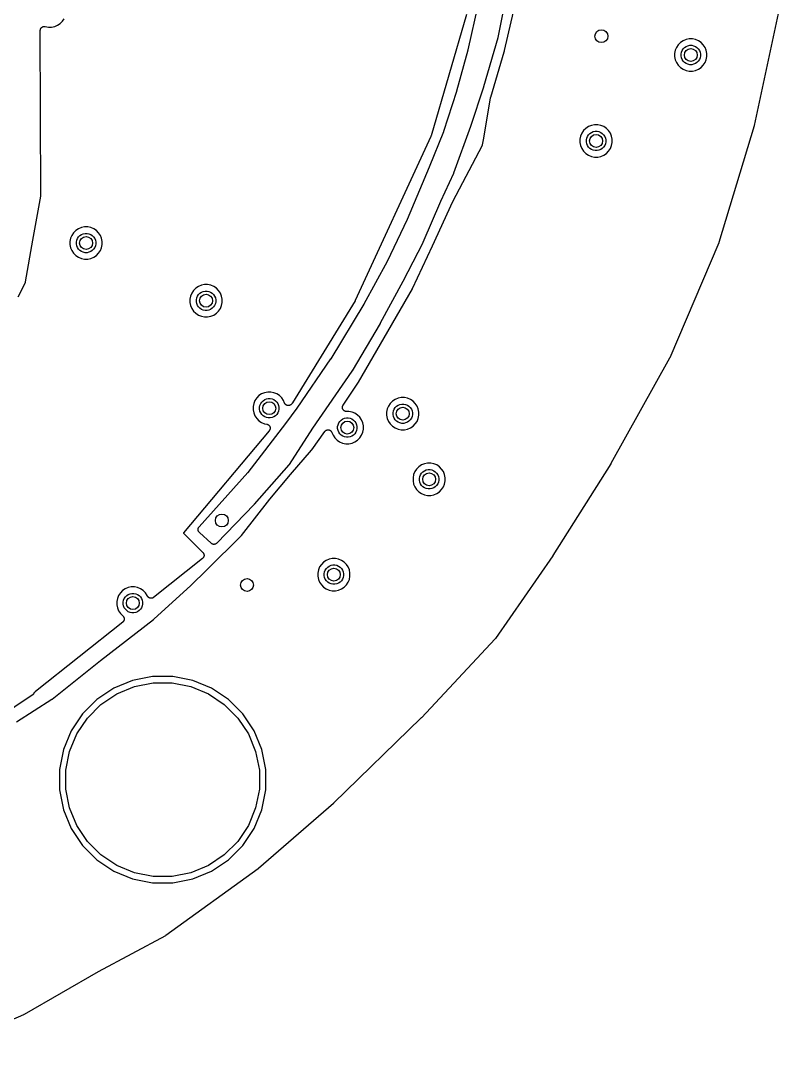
# Model space of a CAD drawing. Extents: x 76.5 to 170.9, y -170.6 to -83.1.
# Drawn here: x 146.48 to 170.02, y -167.78 to -135.24 of the extents above; entities that cross this region are included whole.
import ezdxf

# ---------------------------------------------------------------- set-up
doc = ezdxf.new("R2010")
doc.units = 0
doc.header["$MEASUREMENT"] = 0
doc.layers.add('BLACK', color=7, linetype='CONTINUOUS')

msp = doc.modelspace()

# ---------------------------------------------------------------- linework, layer by layer
at = {"layer": 'BLACK', "linetype": 'CONTINUOUS'}
for p, q in [((161.623, -134.008), (161.274, -135.75)), ((160.348, -136.129), (160.673, -134.706)), ((161.473, -136.154), (161.879, -134.42)), ((170.022, -134.709), (169.224, -138.475)), ((160.296, -135.036), (159.201, -138.797)), ((147.529, -135.406), (147.62, -135.369)), ((147.62, -135.369), (147.702, -135.314)), ((147.702, -135.314), (147.771, -135.244)), ((147.771, -135.244), (147.826, -135.163)), ((147.081, -135.529), (147.083, -135.517)), ((147.081, -135.531), (147.081, -135.529)), ((147.081, -135.529), (147.081, -135.529)), ((147.081, -135.529), (147.081, -135.529)), ((147.081, -135.529), (147.081, -135.529)), ((147.098, -140.65), (147.081, -135.531)), ((147.083, -135.517), (147.084, -135.505)), ((147.084, -135.504), (147.087, -135.493)), ((147.084, -135.505), (147.084, -135.504)), ((147.084, -135.504), (147.084, -135.504)), ((147.087, -135.493), (147.091, -135.481)), ((147.091, -135.481), (147.097, -135.47)), ((147.091, -135.481), (147.091, -135.481)), ((147.091, -135.481), (147.091, -135.481)), ((147.097, -135.47), (147.103, -135.459)), ((147.103, -135.459), (147.111, -135.449)), ((147.103, -135.459), (147.103, -135.459)), ((147.103, -135.459), (147.103, -135.459)), ((147.111, -135.449), (147.119, -135.44)), ((147.119, -135.44), (147.128, -135.432)), ((147.119, -135.44), (147.119, -135.44)), ((147.119, -135.44), (147.119, -135.44)), ((147.128, -135.432), (147.138, -135.424)), ((147.138, -135.424), (147.149, -135.419)), ((147.138, -135.424), (147.138, -135.424)), ((147.138, -135.424), (147.138, -135.424)), ((147.149, -135.419), (147.16, -135.413)), ((147.16, -135.413), (147.172, -135.409)), ((147.16, -135.413), (147.16, -135.413)), ((147.16, -135.413), (147.16, -135.413)), ((147.172, -135.409), (147.184, -135.406)), ((147.184, -135.406), (147.196, -135.404)), ((147.184, -135.406), (147.184, -135.406)), ((147.184, -135.406), (147.184, -135.406)), ((147.196, -135.404), (147.208, -135.403)), ((147.208, -135.403), (147.208, -135.403)), ((147.208, -135.403), (147.209, -135.403)), ((147.209, -135.403), (147.221, -135.404)), ((147.221, -135.404), (147.233, -135.406)), ((147.233, -135.406), (147.334, -135.426)), ((147.334, -135.426), (147.432, -135.426)), ((147.432, -135.426), (147.529, -135.406)), ((161.271, -135.761), (160.824, -137.279)), ((161.272, -135.756), (161.271, -135.761)), ((161.274, -135.752), (161.272, -135.756)), ((161.274, -135.75), (161.274, -135.752)), ((166.867, -135.97), (166.812, -136.052)), ((166.936, -135.9), (166.867, -135.97)), ((167.018, -135.846), (166.936, -135.9)), ((167.109, -135.808), (167.018, -135.846)), ((167.064, -136.056), (167.113, -136.023)), ((167.206, -135.789), (167.109, -135.808)), ((167.113, -136.023), (167.168, -136)), ((167.168, -136), (167.226, -135.989)), ((167.304, -135.789), (167.206, -135.789)), ((167.226, -135.989), (167.285, -135.989)), ((167.285, -135.989), (167.343, -136)), ((167.401, -135.808), (167.304, -135.789)), ((167.343, -136), (167.397, -136.023)), ((167.397, -136.023), (167.446, -136.056)), ((167.492, -135.846), (167.401, -135.808)), ((167.574, -135.9), (167.492, -135.846)), ((167.643, -135.97), (167.574, -135.9)), ((167.698, -136.052), (167.643, -135.97)), ((159.998, -137.404), (160.348, -136.132)), ((160.348, -136.132), (160.348, -136.129)), ((161.05, -137.599), (161.463, -136.191)), ((161.463, -136.191), (161.473, -136.157)), ((161.463, -136.191), (161.463, -136.191)), ((161.473, -136.157), (161.473, -136.154)), ((166.774, -136.143), (166.755, -136.239)), ((166.755, -136.239), (166.755, -136.338)), ((166.755, -136.338), (166.774, -136.435)), ((166.812, -136.052), (166.774, -136.143)), ((166.955, -136.259), (166.967, -136.201)), ((166.955, -136.318), (166.955, -136.259)), ((166.967, -136.376), (166.955, -136.318)), ((166.967, -136.201), (166.989, -136.147)), ((166.989, -136.147), (167.022, -136.097)), ((167.022, -136.097), (167.064, -136.056)), ((167.446, -136.056), (167.488, -136.097)), ((167.488, -136.097), (167.521, -136.147)), ((167.521, -136.147), (167.544, -136.201)), ((167.544, -136.201), (167.555, -136.259)), ((167.555, -136.318), (167.544, -136.376)), ((167.555, -136.259), (167.555, -136.318)), ((167.736, -136.143), (167.698, -136.052)), ((167.755, -136.239), (167.736, -136.143)), ((167.736, -136.435), (167.755, -136.338)), ((167.755, -136.338), (167.755, -136.239)), ((166.774, -136.435), (166.812, -136.526)), ((166.812, -136.526), (166.867, -136.607)), ((166.867, -136.607), (166.936, -136.677)), ((166.936, -136.677), (167.018, -136.732)), ((166.989, -136.431), (166.967, -136.376)), ((167.022, -136.48), (166.989, -136.431)), ((167.064, -136.522), (167.022, -136.48)), ((167.113, -136.555), (167.064, -136.522)), ((167.168, -136.577), (167.113, -136.555)), ((167.226, -136.589), (167.168, -136.577)), ((167.285, -136.589), (167.226, -136.589)), ((167.343, -136.577), (167.285, -136.589)), ((167.397, -136.555), (167.343, -136.577)), ((167.446, -136.522), (167.397, -136.555)), ((167.488, -136.48), (167.446, -136.522)), ((167.521, -136.431), (167.488, -136.48)), ((167.492, -136.732), (167.574, -136.677)), ((167.544, -136.376), (167.521, -136.431)), ((167.574, -136.677), (167.643, -136.607)), ((167.643, -136.607), (167.698, -136.526)), ((167.698, -136.526), (167.736, -136.435)), ((167.018, -136.732), (167.109, -136.769)), ((167.109, -136.769), (167.206, -136.789)), ((167.206, -136.789), (167.304, -136.789)), ((167.304, -136.789), (167.401, -136.769)), ((167.401, -136.769), (167.492, -136.732)), ((160.823, -137.282), (160.424, -138.504)), ((160.824, -137.279), (160.823, -137.281)), ((160.823, -137.281), (160.823, -137.282)), ((160.823, -137.282), (160.823, -137.282)), ((159.599, -138.653), (159.998, -137.407)), ((159.998, -137.407), (159.998, -137.404)), ((160.834, -138.869), (161.047, -137.613)), ((161.047, -137.611), (161.049, -137.605)), ((161.047, -137.613), (161.047, -137.611)), ((161.049, -137.605), (161.05, -137.599)), ((160.422, -138.508), (159.9, -139.951)), ((160.423, -138.506), (160.422, -138.508)), ((160.424, -138.504), (160.423, -138.505)), ((160.423, -138.505), (160.423, -138.506)), ((163.931, -138.633), (163.876, -138.715)), ((164, -138.563), (163.931, -138.633)), ((164.082, -138.509), (164, -138.563)), ((164.173, -138.471), (164.082, -138.509)), ((164.27, -138.452), (164.173, -138.471)), ((164.368, -138.452), (164.27, -138.452)), ((164.465, -138.471), (164.368, -138.452)), ((164.556, -138.509), (164.465, -138.471)), ((164.638, -138.563), (164.556, -138.509)), ((164.707, -138.633), (164.638, -138.563)), ((164.762, -138.715), (164.707, -138.633)), ((169.222, -138.486), (168.125, -142.099)), ((169.224, -138.477), (169.222, -138.481)), ((169.222, -138.481), (169.222, -138.486)), ((169.224, -138.475), (169.224, -138.477)), ((159.194, -138.814), (156.851, -143.899)), ((159.148, -139.755), (159.597, -138.658)), ((159.197, -138.806), (159.194, -138.814)), ((159.2, -138.798), (159.197, -138.806)), ((159.201, -138.797), (159.2, -138.798)), ((159.597, -138.658), (159.599, -138.653)), ((160.799, -139.077), (160.834, -138.869)), ((160.834, -138.869), (160.834, -138.869)), ((163.838, -138.806), (163.819, -138.902)), ((163.819, -138.902), (163.819, -139.001)), ((163.876, -138.715), (163.838, -138.806)), ((164.019, -138.922), (164.031, -138.864)), ((164.019, -138.981), (164.019, -138.922)), ((164.031, -138.864), (164.053, -138.81)), ((164.053, -138.81), (164.086, -138.76)), ((164.086, -138.76), (164.128, -138.719)), ((164.128, -138.719), (164.177, -138.686)), ((164.177, -138.686), (164.232, -138.663)), ((164.232, -138.663), (164.29, -138.652)), ((164.29, -138.652), (164.349, -138.652)), ((164.349, -138.652), (164.407, -138.663)), ((164.407, -138.663), (164.461, -138.686)), ((164.461, -138.686), (164.51, -138.719)), ((164.51, -138.719), (164.552, -138.76)), ((164.552, -138.76), (164.585, -138.81)), ((164.585, -138.81), (164.608, -138.864)), ((164.608, -138.864), (164.619, -138.922)), ((164.619, -138.922), (164.619, -138.981)), ((164.8, -138.806), (164.762, -138.715)), ((164.819, -138.902), (164.8, -138.806)), ((164.819, -139.001), (164.819, -138.902)), ((159.875, -140.827), (160.795, -139.086)), ((160.795, -139.086), (160.798, -139.078)), ((160.798, -139.078), (160.799, -139.077)), ((163.819, -139.001), (163.838, -139.098)), ((163.838, -139.098), (163.876, -139.189)), ((163.876, -139.189), (163.931, -139.27)), ((163.931, -139.27), (164, -139.34)), ((164.031, -139.039), (164.019, -138.981)), ((164.053, -139.094), (164.031, -139.039)), ((164.086, -139.143), (164.053, -139.094)), ((164.128, -139.185), (164.086, -139.143)), ((164.177, -139.218), (164.128, -139.185)), ((164.232, -139.24), (164.177, -139.218)), ((164.29, -139.252), (164.232, -139.24)), ((164.349, -139.252), (164.29, -139.252)), ((164.407, -139.24), (164.349, -139.252)), ((164.461, -139.218), (164.407, -139.24)), ((164.51, -139.185), (164.461, -139.218)), ((164.552, -139.143), (164.51, -139.185)), ((164.585, -139.094), (164.552, -139.143)), ((164.608, -139.039), (164.585, -139.094)), ((164.619, -138.981), (164.608, -139.039)), ((164.638, -139.34), (164.707, -139.27)), ((164.707, -139.27), (164.762, -139.189)), ((164.762, -139.189), (164.8, -139.098)), ((164.8, -139.098), (164.819, -139.001)), ((164, -139.34), (164.082, -139.395)), ((164.082, -139.395), (164.173, -139.432)), ((164.173, -139.432), (164.27, -139.452)), ((164.27, -139.452), (164.368, -139.452)), ((164.368, -139.452), (164.465, -139.432)), ((164.465, -139.432), (164.556, -139.395)), ((164.556, -139.395), (164.638, -139.34)), ((158.474, -141.379), (159.148, -139.756)), ((159.148, -139.756), (159.148, -139.755)), ((159.148, -139.755), (159.148, -139.755)), ((159.896, -139.96), (159.498, -140.83)), ((159.897, -139.956), (159.896, -139.96)), ((159.899, -139.952), (159.897, -139.956)), ((159.9, -139.951), (159.899, -139.952)), ((146.854, -142.032), (147.097, -140.661)), ((147.097, -140.661), (147.098, -140.65)), ((159.498, -140.831), (158.95, -142.101)), ((159.248, -142.205), (159.872, -140.834)), ((159.498, -140.83), (159.498, -140.831)), ((159.872, -140.833), (159.874, -140.83)), ((159.872, -140.834), (159.872, -140.833)), ((159.874, -140.83), (159.875, -140.827)), ((157.849, -142.679), (158.472, -141.382)), ((158.472, -141.382), (158.474, -141.379)), ((148.06, -141.879), (148.022, -141.97)), ((148.115, -141.797), (148.06, -141.879)), ((148.184, -141.727), (148.115, -141.797)), ((148.266, -141.673), (148.184, -141.727)), ((148.357, -141.635), (148.266, -141.673)), ((148.27, -141.924), (148.312, -141.883)), ((148.312, -141.883), (148.361, -141.85)), ((148.454, -141.616), (148.357, -141.635)), ((148.361, -141.85), (148.416, -141.827)), ((148.416, -141.827), (148.474, -141.816)), ((148.552, -141.616), (148.454, -141.616)), ((148.474, -141.816), (148.533, -141.816)), ((148.533, -141.816), (148.591, -141.827)), ((148.649, -141.635), (148.552, -141.616)), ((148.591, -141.827), (148.645, -141.85)), ((148.645, -141.85), (148.694, -141.883)), ((148.74, -141.673), (148.649, -141.635)), ((148.694, -141.883), (148.736, -141.924)), ((148.822, -141.727), (148.74, -141.673)), ((148.891, -141.797), (148.822, -141.727)), ((148.946, -141.879), (148.891, -141.797)), ((148.984, -141.97), (148.946, -141.879)), ((146.625, -143.322), (146.854, -142.032)), ((148.022, -141.97), (148.003, -142.066)), ((148.003, -142.066), (148.003, -142.165)), ((148.003, -142.165), (148.022, -142.262)), ((148.203, -142.086), (148.215, -142.028)), ((148.203, -142.145), (148.203, -142.086)), ((148.215, -142.203), (148.203, -142.145)), ((148.215, -142.028), (148.237, -141.974)), ((148.237, -142.258), (148.215, -142.203)), ((148.237, -141.974), (148.27, -141.924)), ((148.736, -141.924), (148.769, -141.974)), ((148.769, -141.974), (148.792, -142.028)), ((148.792, -142.203), (148.769, -142.258)), ((148.792, -142.028), (148.803, -142.086)), ((148.803, -142.145), (148.792, -142.203)), ((148.803, -142.086), (148.803, -142.145)), ((149.003, -142.066), (148.984, -141.97)), ((148.984, -142.262), (149.003, -142.165)), ((149.003, -142.165), (149.003, -142.066)), ((158.946, -142.11), (158.323, -143.305)), ((158.624, -143.528), (159.248, -142.206)), ((158.947, -142.106), (158.946, -142.11)), ((158.949, -142.103), (158.947, -142.106)), ((158.95, -142.101), (158.949, -142.103)), ((159.248, -142.206), (159.248, -142.205)), ((168.12, -142.112), (166.601, -145.675)), ((168.122, -142.106), (168.12, -142.112)), ((168.125, -142.101), (168.122, -142.106)), ((168.125, -142.099), (168.125, -142.101)), ((148.022, -142.262), (148.06, -142.353)), ((148.06, -142.353), (148.115, -142.434)), ((148.115, -142.434), (148.184, -142.504)), ((148.184, -142.504), (148.266, -142.559)), ((148.27, -142.307), (148.237, -142.258)), ((148.312, -142.349), (148.27, -142.307)), ((148.361, -142.382), (148.312, -142.349)), ((148.416, -142.404), (148.361, -142.382)), ((148.474, -142.416), (148.416, -142.404)), ((148.533, -142.416), (148.474, -142.416)), ((148.591, -142.404), (148.533, -142.416)), ((148.645, -142.382), (148.591, -142.404)), ((148.694, -142.349), (148.645, -142.382)), ((148.736, -142.307), (148.694, -142.349)), ((148.769, -142.258), (148.736, -142.307)), ((148.74, -142.559), (148.822, -142.504)), ((148.822, -142.504), (148.891, -142.434)), ((148.891, -142.434), (148.946, -142.353)), ((148.946, -142.353), (148.984, -142.262)), ((148.266, -142.559), (148.357, -142.596)), ((148.357, -142.596), (148.454, -142.616)), ((148.454, -142.616), (148.552, -142.616)), ((148.552, -142.616), (148.649, -142.596)), ((148.649, -142.596), (148.74, -142.559)), ((157.124, -144.004), (157.847, -142.682)), ((157.847, -142.682), (157.849, -142.679)), ((146.401, -143.788), (146.619, -143.339)), ((146.619, -143.339), (146.625, -143.322)), ((151.986, -143.463), (151.904, -143.517)), ((152.077, -143.425), (151.986, -143.463)), ((152.174, -143.406), (152.077, -143.425)), ((152.272, -143.406), (152.174, -143.406)), ((152.369, -143.425), (152.272, -143.406)), ((152.46, -143.463), (152.369, -143.425)), ((152.542, -143.517), (152.46, -143.463)), ((158.323, -143.306), (157.624, -144.603)), ((158.323, -143.305), (158.323, -143.306)), ((158.323, -143.306), (158.323, -143.306)), ((151.742, -143.76), (151.723, -143.856)), ((151.78, -143.669), (151.742, -143.76)), ((151.835, -143.587), (151.78, -143.669)), ((151.904, -143.517), (151.835, -143.587)), ((151.923, -143.876), (151.935, -143.818)), ((151.935, -143.818), (151.957, -143.764)), ((151.957, -143.764), (151.99, -143.714)), ((151.99, -143.714), (152.032, -143.673)), ((152.032, -143.673), (152.081, -143.64)), ((152.081, -143.64), (152.136, -143.617)), ((152.136, -143.617), (152.194, -143.606)), ((152.194, -143.606), (152.253, -143.606)), ((152.253, -143.606), (152.311, -143.617)), ((152.311, -143.617), (152.365, -143.64)), ((152.365, -143.64), (152.414, -143.673)), ((152.414, -143.673), (152.456, -143.714)), ((152.456, -143.714), (152.489, -143.764)), ((152.489, -143.764), (152.512, -143.818)), ((152.512, -143.818), (152.523, -143.876)), ((152.611, -143.587), (152.542, -143.517)), ((152.666, -143.669), (152.611, -143.587)), ((152.704, -143.76), (152.666, -143.669)), ((152.723, -143.856), (152.704, -143.76)), ((157.748, -145.056), (158.622, -143.533)), ((158.622, -143.533), (158.624, -143.528)), ((151.723, -143.856), (151.723, -143.955)), ((151.723, -143.955), (151.742, -144.052)), ((151.742, -144.052), (151.78, -144.143)), ((151.78, -144.143), (151.835, -144.224)), ((151.923, -143.935), (151.923, -143.876)), ((151.935, -143.993), (151.923, -143.935)), ((151.957, -144.048), (151.935, -143.993)), ((151.99, -144.097), (151.957, -144.048)), ((152.032, -144.139), (151.99, -144.097)), ((152.081, -144.172), (152.032, -144.139)), ((152.414, -144.139), (152.365, -144.172)), ((152.456, -144.097), (152.414, -144.139)), ((152.489, -144.048), (152.456, -144.097)), ((152.512, -143.993), (152.489, -144.048)), ((152.523, -143.935), (152.512, -143.993)), ((152.523, -143.876), (152.523, -143.935)), ((152.611, -144.224), (152.666, -144.143)), ((152.666, -144.143), (152.704, -144.052)), ((152.704, -144.052), (152.723, -143.955)), ((152.723, -143.955), (152.723, -143.856)), ((156.844, -143.912), (154.903, -147.073)), ((156.099, -145.704), (157.122, -144.007)), ((156.847, -143.906), (156.844, -143.912)), ((156.85, -143.9), (156.847, -143.906)), ((156.851, -143.899), (156.85, -143.9)), ((157.122, -144.007), (157.124, -144.004)), ((151.835, -144.224), (151.904, -144.294)), ((151.904, -144.294), (151.986, -144.349)), ((151.986, -144.349), (152.077, -144.386)), ((152.077, -144.386), (152.174, -144.406)), ((152.136, -144.194), (152.081, -144.172)), ((152.194, -144.206), (152.136, -144.194)), ((152.174, -144.406), (152.272, -144.406)), ((152.253, -144.206), (152.194, -144.206)), ((152.311, -144.194), (152.253, -144.206)), ((152.272, -144.406), (152.369, -144.386)), ((152.365, -144.172), (152.311, -144.194)), ((152.369, -144.386), (152.46, -144.349)), ((152.46, -144.349), (152.542, -144.294)), ((152.542, -144.294), (152.611, -144.224)), ((157.622, -144.608), (156.75, -146.077)), ((157.623, -144.605), (157.622, -144.606)), ((157.622, -144.606), (157.622, -144.608)), ((157.624, -144.603), (157.623, -144.605)), ((156.949, -146.429), (157.748, -145.056)), ((157.748, -145.056), (157.748, -145.056)), ((155.049, -147.23), (156.097, -145.707)), ((156.097, -145.707), (156.099, -145.704)), ((166.595, -145.687), (164.775, -148.953)), ((166.597, -145.681), (166.595, -145.687)), ((166.6, -145.676), (166.597, -145.681)), ((166.601, -145.675), (166.6, -145.676)), ((156.746, -146.084), (155.524, -147.855)), ((156.747, -146.081), (156.746, -146.084)), ((156.749, -146.078), (156.747, -146.081)), ((156.75, -146.077), (156.749, -146.078)), ((156.472, -147.138), (156.947, -146.432)), ((156.947, -146.432), (156.949, -146.429)), ((154.037, -146.755), (153.946, -146.793)), ((154.134, -146.736), (154.037, -146.755)), ((154.232, -146.736), (154.134, -146.736)), ((154.329, -146.755), (154.232, -146.736)), ((154.42, -146.793), (154.329, -146.755)), ((153.702, -147.09), (153.683, -147.186)), ((153.74, -146.999), (153.702, -147.09)), ((153.795, -146.917), (153.74, -146.999)), ((153.864, -146.847), (153.795, -146.917)), ((153.946, -146.793), (153.864, -146.847)), ((153.895, -147.148), (153.917, -147.094)), ((153.917, -147.094), (153.95, -147.044)), ((153.95, -147.044), (153.992, -147.003)), ((153.992, -147.003), (154.041, -146.97)), ((154.041, -146.97), (154.096, -146.947)), ((154.096, -146.947), (154.154, -146.936)), ((154.154, -146.936), (154.213, -146.936)), ((154.213, -146.936), (154.271, -146.947)), ((154.271, -146.947), (154.325, -146.97)), ((154.325, -146.97), (154.374, -147.003)), ((154.374, -147.003), (154.416, -147.044)), ((154.416, -147.044), (154.449, -147.094)), ((154.502, -146.847), (154.42, -146.793)), ((154.449, -147.094), (154.472, -147.148)), ((154.571, -146.917), (154.502, -146.847)), ((154.626, -146.999), (154.571, -146.917)), ((154.659, -147.077), (154.626, -146.999)), ((154.661, -147.082), (154.659, -147.077)), ((154.663, -147.087), (154.661, -147.082)), ((154.667, -147.093), (154.663, -147.087)), ((154.67, -147.099), (154.667, -147.093)), ((154.892, -147.088), (154.873, -147.11)), ((154.897, -147.081), (154.892, -147.088)), ((154.902, -147.074), (154.897, -147.081)), ((154.903, -147.073), (154.902, -147.074)), ((157.935, -147.087), (157.88, -147.169)), ((158.004, -147.017), (157.935, -147.087)), ((158.086, -146.963), (158.004, -147.017)), ((158.177, -146.925), (158.086, -146.963)), ((158.274, -146.906), (158.177, -146.925)), ((158.372, -146.906), (158.274, -146.906)), ((158.469, -146.925), (158.372, -146.906)), ((158.56, -146.963), (158.469, -146.925)), ((158.642, -147.017), (158.56, -146.963)), ((158.711, -147.087), (158.642, -147.017)), ((158.766, -147.169), (158.711, -147.087)), ((153.683, -147.186), (153.683, -147.285)), ((153.683, -147.285), (153.702, -147.382)), ((153.702, -147.382), (153.74, -147.473)), ((153.883, -147.206), (153.895, -147.148)), ((153.883, -147.265), (153.883, -147.206)), ((153.895, -147.323), (153.883, -147.265)), ((153.917, -147.378), (153.895, -147.323)), ((153.95, -147.427), (153.917, -147.378)), ((154.449, -147.378), (154.416, -147.427)), ((154.472, -147.323), (154.449, -147.378)), ((154.472, -147.148), (154.483, -147.206)), ((154.483, -147.265), (154.472, -147.323)), ((154.483, -147.206), (154.483, -147.265)), ((154.674, -147.103), (154.67, -147.099)), ((154.676, -147.108), (154.674, -147.103)), ((154.681, -147.113), (154.676, -147.108)), ((154.686, -147.118), (154.681, -147.113)), ((154.69, -147.122), (154.686, -147.118)), ((154.694, -147.125), (154.69, -147.122)), ((154.7, -147.129), (154.694, -147.125)), ((154.698, -147.705), (155.047, -147.232)), ((154.705, -147.134), (154.7, -147.129)), ((154.71, -147.137), (154.705, -147.134)), ((154.714, -147.14), (154.71, -147.137)), ((154.721, -147.142), (154.714, -147.14)), ((154.727, -147.146), (154.721, -147.142)), ((154.732, -147.147), (154.727, -147.146)), ((154.737, -147.149), (154.732, -147.147)), ((154.744, -147.151), (154.737, -147.149)), ((154.751, -147.153), (154.744, -147.151)), ((154.756, -147.154), (154.751, -147.153)), ((154.761, -147.155), (154.756, -147.154)), ((154.768, -147.155), (154.761, -147.155)), ((154.775, -147.156), (154.768, -147.155)), ((154.781, -147.155), (154.775, -147.156)), ((154.786, -147.155), (154.781, -147.155)), ((154.793, -147.154), (154.786, -147.155)), ((154.8, -147.153), (154.793, -147.154)), ((154.805, -147.152), (154.8, -147.153)), ((154.81, -147.151), (154.805, -147.152)), ((154.817, -147.148), (154.81, -147.151)), ((154.824, -147.146), (154.817, -147.148)), ((154.828, -147.144), (154.824, -147.146)), ((154.833, -147.142), (154.828, -147.144)), ((154.839, -147.138), (154.833, -147.142)), ((154.846, -147.135), (154.839, -147.138)), ((154.85, -147.132), (154.846, -147.135)), ((154.854, -147.129), (154.85, -147.132)), ((154.859, -147.124), (154.854, -147.129)), ((154.865, -147.119), (154.859, -147.124)), ((154.868, -147.115), (154.865, -147.119)), ((154.872, -147.112), (154.868, -147.115)), ((154.873, -147.11), (154.872, -147.112)), ((155.047, -147.232), (155.049, -147.23)), ((156.45, -147.208), (156.451, -147.194)), ((156.451, -147.221), (156.45, -147.208)), ((156.45, -147.208), (156.45, -147.208)), ((156.45, -147.208), (156.45, -147.208)), ((156.451, -147.194), (156.453, -147.183)), ((156.452, -147.232), (156.451, -147.221)), ((156.452, -147.233), (156.452, -147.232)), ((156.456, -147.246), (156.452, -147.233)), ((156.452, -147.233), (156.452, -147.233)), ((156.453, -147.183), (156.457, -147.17)), ((156.453, -147.183), (156.453, -147.183)), ((156.453, -147.183), (156.453, -147.183)), ((156.459, -147.256), (156.456, -147.246)), ((156.457, -147.17), (156.46, -147.16)), ((156.465, -147.267), (156.459, -147.256)), ((156.459, -147.256), (156.459, -147.256)), ((156.459, -147.256), (156.459, -147.256)), ((156.46, -147.159), (156.466, -147.148)), ((156.46, -147.16), (156.46, -147.159)), ((156.46, -147.159), (156.46, -147.159)), ((156.471, -147.278), (156.465, -147.267)), ((156.466, -147.148), (156.472, -147.138)), ((156.478, -147.288), (156.471, -147.278)), ((156.471, -147.278), (156.471, -147.278)), ((156.471, -147.278), (156.471, -147.278)), ((156.486, -147.298), (156.478, -147.288)), ((156.496, -147.306), (156.486, -147.298)), ((156.486, -147.298), (156.486, -147.298)), ((156.486, -147.298), (156.486, -147.298)), ((156.505, -147.313), (156.496, -147.306)), ((156.505, -147.314), (156.505, -147.313)), ((156.505, -147.313), (156.505, -147.313)), ((156.516, -147.319), (156.505, -147.314)), ((156.527, -147.325), (156.516, -147.319)), ((156.537, -147.329), (156.527, -147.325)), ((156.527, -147.325), (156.527, -147.325)), ((156.527, -147.325), (156.527, -147.325)), ((156.551, -147.333), (156.537, -147.329)), ((156.562, -147.334), (156.551, -147.333)), ((156.551, -147.333), (156.551, -147.333)), ((156.551, -147.333), (156.551, -147.333)), ((156.575, -147.336), (156.562, -147.334)), ((156.577, -147.336), (156.575, -147.336)), ((156.575, -147.336), (156.575, -147.336)), ((156.575, -147.336), (156.575, -147.336)), ((156.575, -147.336), (156.575, -147.336)), ((156.652, -147.336), (156.577, -147.336)), ((156.749, -147.355), (156.652, -147.336)), ((156.84, -147.393), (156.749, -147.355)), ((156.922, -147.447), (156.84, -147.393)), ((157.842, -147.26), (157.823, -147.356)), ((157.823, -147.356), (157.823, -147.455)), ((157.88, -147.169), (157.842, -147.26)), ((158.023, -147.376), (158.035, -147.318)), ((158.023, -147.435), (158.023, -147.376)), ((158.035, -147.318), (158.057, -147.264)), ((158.057, -147.264), (158.09, -147.214)), ((158.09, -147.214), (158.132, -147.173)), ((158.132, -147.173), (158.181, -147.14)), ((158.181, -147.14), (158.236, -147.117)), ((158.236, -147.117), (158.294, -147.106)), ((158.294, -147.106), (158.353, -147.106)), ((158.353, -147.106), (158.411, -147.117)), ((158.411, -147.117), (158.465, -147.14)), ((158.465, -147.14), (158.514, -147.173)), ((158.514, -147.173), (158.556, -147.214)), ((158.556, -147.214), (158.589, -147.264)), ((158.589, -147.264), (158.612, -147.318)), ((158.612, -147.318), (158.623, -147.376)), ((158.623, -147.376), (158.623, -147.435)), ((158.804, -147.26), (158.766, -147.169)), ((158.823, -147.356), (158.804, -147.26)), ((158.823, -147.455), (158.823, -147.356)), ((153.525, -149.229), (154.698, -147.706)), ((153.74, -147.473), (153.795, -147.554)), ((153.795, -147.554), (153.864, -147.624)), ((153.864, -147.624), (153.946, -147.679)), ((153.946, -147.679), (154.037, -147.716)), ((153.992, -147.469), (153.95, -147.427)), ((154.041, -147.502), (153.992, -147.469)), ((154.037, -147.716), (154.108, -147.731)), ((154.096, -147.524), (154.041, -147.502)), ((154.154, -147.536), (154.096, -147.524)), ((154.108, -147.731), (154.11, -147.731)), ((154.11, -147.731), (154.116, -147.733)), ((154.116, -147.733), (154.122, -147.734)), ((154.122, -147.734), (154.128, -147.737)), ((154.128, -147.737), (154.133, -147.738)), ((154.133, -147.738), (154.139, -147.742)), ((154.139, -147.742), (154.145, -147.744)), ((154.145, -147.744), (154.15, -147.748)), ((154.213, -147.536), (154.154, -147.536)), ((154.271, -147.524), (154.213, -147.536)), ((154.325, -147.502), (154.271, -147.524)), ((154.374, -147.469), (154.325, -147.502)), ((154.416, -147.427), (154.374, -147.469)), ((154.698, -147.706), (154.698, -147.705)), ((156.315, -147.748), (156.337, -147.694)), ((156.337, -147.694), (156.37, -147.644)), ((156.37, -147.644), (156.412, -147.603)), ((156.412, -147.603), (156.461, -147.57)), ((156.461, -147.57), (156.516, -147.547)), ((156.516, -147.547), (156.574, -147.536)), ((156.574, -147.536), (156.633, -147.536)), ((156.633, -147.536), (156.691, -147.547)), ((156.691, -147.547), (156.745, -147.57)), ((156.745, -147.57), (156.794, -147.603)), ((156.794, -147.603), (156.836, -147.644)), ((156.836, -147.644), (156.869, -147.694)), ((156.869, -147.694), (156.892, -147.748)), ((156.991, -147.517), (156.922, -147.447)), ((157.046, -147.599), (156.991, -147.517)), ((157.084, -147.69), (157.046, -147.599)), ((157.103, -147.786), (157.084, -147.69)), ((157.823, -147.455), (157.842, -147.552)), ((157.842, -147.552), (157.88, -147.643)), ((157.88, -147.643), (157.935, -147.724)), ((157.935, -147.724), (158.004, -147.794)), ((158.035, -147.493), (158.023, -147.435)), ((158.057, -147.548), (158.035, -147.493)), ((158.09, -147.597), (158.057, -147.548)), ((158.132, -147.639), (158.09, -147.597)), ((158.181, -147.672), (158.132, -147.639)), ((158.236, -147.694), (158.181, -147.672)), ((158.294, -147.706), (158.236, -147.694)), ((158.353, -147.706), (158.294, -147.706)), ((158.411, -147.694), (158.353, -147.706)), ((158.465, -147.672), (158.411, -147.694)), ((158.514, -147.639), (158.465, -147.672)), ((158.556, -147.597), (158.514, -147.639)), ((158.589, -147.548), (158.556, -147.597)), ((158.612, -147.493), (158.589, -147.548)), ((158.623, -147.435), (158.612, -147.493)), ((158.642, -147.794), (158.711, -147.724)), ((158.711, -147.724), (158.766, -147.643)), ((158.766, -147.643), (158.804, -147.552)), ((158.804, -147.552), (158.823, -147.455)), ((154.18, -147.937), (151.527, -151.101)), ((154.15, -147.748), (154.155, -147.75)), ((154.155, -147.75), (154.16, -147.755)), ((154.16, -147.755), (154.165, -147.758)), ((154.165, -147.758), (154.169, -147.763)), ((154.169, -147.763), (154.174, -147.766)), ((154.174, -147.766), (154.178, -147.771)), ((154.178, -147.771), (154.183, -147.776)), ((154.184, -147.931), (154.18, -147.937)), ((154.183, -147.776), (154.186, -147.781)), ((154.188, -147.926), (154.184, -147.931)), ((154.186, -147.781), (154.189, -147.786)), ((154.191, -147.921), (154.188, -147.926)), ((154.189, -147.786), (154.192, -147.791)), ((154.194, -147.916), (154.191, -147.921)), ((154.192, -147.791), (154.196, -147.797)), ((154.197, -147.91), (154.194, -147.916)), ((154.196, -147.797), (154.198, -147.802)), ((154.2, -147.904), (154.197, -147.91)), ((154.198, -147.802), (154.201, -147.808)), ((154.202, -147.899), (154.2, -147.904)), ((154.201, -147.808), (154.203, -147.814)), ((154.204, -147.893), (154.202, -147.899)), ((154.203, -147.814), (154.205, -147.82)), ((154.205, -147.887), (154.204, -147.893)), ((154.205, -147.82), (154.206, -147.826)), ((154.207, -147.881), (154.205, -147.887)), ((154.206, -147.826), (154.208, -147.831)), ((154.208, -147.875), (154.207, -147.881)), ((154.208, -147.831), (154.208, -147.838)), ((154.208, -147.838), (154.21, -147.844)), ((154.209, -147.869), (154.208, -147.875)), ((154.21, -147.844), (154.209, -147.85)), ((154.209, -147.85), (154.21, -147.856)), ((154.21, -147.856), (154.209, -147.863)), ((154.209, -147.863), (154.209, -147.869)), ((155.523, -147.857), (154.798, -148.978)), ((155.5, -148.528), (155.903, -147.961)), ((155.524, -147.855), (155.523, -147.857)), ((155.903, -147.961), (155.904, -147.959)), ((155.904, -147.959), (155.911, -147.951)), ((155.911, -147.951), (155.918, -147.944)), ((155.918, -147.944), (155.919, -147.942)), ((155.919, -147.942), (155.921, -147.941)), ((155.921, -147.941), (155.929, -147.935)), ((155.929, -147.935), (155.937, -147.928)), ((155.937, -147.928), (155.939, -147.927)), ((155.939, -147.927), (155.94, -147.926)), ((155.94, -147.926), (155.95, -147.921)), ((155.95, -147.921), (155.959, -147.917)), ((155.959, -147.917), (155.961, -147.916)), ((155.961, -147.916), (155.963, -147.915)), ((155.963, -147.915), (155.973, -147.912)), ((155.973, -147.912), (155.983, -147.909)), ((155.983, -147.909), (155.985, -147.909)), ((155.985, -147.909), (155.987, -147.909)), ((155.987, -147.909), (155.997, -147.908)), ((155.997, -147.908), (156.007, -147.907)), ((156.007, -147.907), (156.009, -147.907)), ((156.009, -147.907), (156.012, -147.907)), ((156.012, -147.907), (156.022, -147.909)), ((156.022, -147.909), (156.032, -147.91)), ((156.032, -147.91), (156.034, -147.91)), ((156.034, -147.91), (156.036, -147.911)), ((156.036, -147.911), (156.046, -147.914)), ((156.046, -147.914), (156.056, -147.917)), ((156.056, -147.917), (156.058, -147.918)), ((156.058, -147.918), (156.06, -147.919)), ((156.06, -147.919), (156.068, -147.924)), ((156.068, -147.924), (156.077, -147.929)), ((156.077, -147.929), (156.079, -147.93)), ((156.079, -147.93), (156.081, -147.931)), ((156.081, -147.931), (156.089, -147.938)), ((156.089, -147.938), (156.097, -147.945)), ((156.097, -147.945), (156.098, -147.946)), ((156.098, -147.946), (156.1, -147.948)), ((156.1, -147.948), (156.106, -147.956)), ((156.106, -147.956), (156.112, -147.964)), ((156.112, -147.964), (156.113, -147.966)), ((156.113, -147.966), (156.115, -147.967)), ((156.115, -147.967), (156.119, -147.977)), ((156.119, -147.977), (156.124, -147.986)), ((156.124, -147.986), (156.16, -148.073)), ((156.303, -147.806), (156.315, -147.748)), ((156.303, -147.865), (156.303, -147.806)), ((156.315, -147.923), (156.303, -147.865)), ((156.337, -147.978), (156.315, -147.923)), ((156.37, -148.027), (156.337, -147.978)), ((156.412, -148.069), (156.37, -148.027)), ((156.461, -148.102), (156.412, -148.069)), ((156.794, -148.069), (156.745, -148.102)), ((156.836, -148.027), (156.794, -148.069)), ((156.869, -147.978), (156.836, -148.027)), ((156.892, -147.923), (156.869, -147.978)), ((156.892, -147.748), (156.903, -147.806)), ((156.903, -147.865), (156.892, -147.923)), ((156.903, -147.806), (156.903, -147.865)), ((157.046, -148.073), (157.084, -147.982)), ((157.084, -147.982), (157.103, -147.885)), ((157.103, -147.885), (157.103, -147.786)), ((158.004, -147.794), (158.086, -147.849)), ((158.086, -147.849), (158.177, -147.886)), ((158.177, -147.886), (158.274, -147.906)), ((158.274, -147.906), (158.372, -147.906)), ((158.372, -147.906), (158.469, -147.886)), ((158.469, -147.886), (158.56, -147.849)), ((158.56, -147.849), (158.642, -147.794)), ((156.16, -148.073), (156.215, -148.154)), ((156.215, -148.154), (156.284, -148.224)), ((156.284, -148.224), (156.366, -148.279)), ((156.366, -148.279), (156.457, -148.316)), ((156.457, -148.316), (156.554, -148.336)), ((156.516, -148.124), (156.461, -148.102)), ((156.574, -148.136), (156.516, -148.124)), ((156.554, -148.336), (156.652, -148.336)), ((156.633, -148.136), (156.574, -148.136)), ((156.691, -148.124), (156.633, -148.136)), ((156.652, -148.336), (156.749, -148.316)), ((156.745, -148.102), (156.691, -148.124)), ((156.749, -148.316), (156.84, -148.279)), ((156.84, -148.279), (156.922, -148.224)), ((156.922, -148.224), (156.991, -148.154)), ((156.991, -148.154), (157.046, -148.073)), ((154.846, -149.295), (155.496, -148.533)), ((155.496, -148.533), (155.5, -148.528)), ((154.787, -148.993), (153.715, -150.214)), ((154.792, -148.986), (154.787, -148.993)), ((154.797, -148.979), (154.792, -148.986)), ((154.798, -148.978), (154.797, -148.979)), ((158.904, -148.996), (158.822, -149.051)), ((158.995, -148.958), (158.904, -148.996)), ((159.091, -148.939), (158.995, -148.958)), ((159.19, -148.939), (159.091, -148.939)), ((159.286, -148.958), (159.19, -148.939)), ((159.377, -148.996), (159.286, -148.958)), ((159.459, -149.051), (159.377, -148.996)), ((164.771, -148.959), (162.974, -151.804)), ((164.772, -148.956), (164.771, -148.959)), ((164.774, -148.954), (164.772, -148.956)), ((164.775, -148.953), (164.774, -148.954)), ((152.008, -150.912), (153.521, -149.233)), ((153.521, -149.233), (153.525, -149.229)), ((154.2, -150.054), (154.846, -149.295)), ((158.66, -149.293), (158.641, -149.39)), ((158.698, -149.202), (158.66, -149.293)), ((158.752, -149.121), (158.698, -149.202)), ((158.822, -149.051), (158.752, -149.121)), ((158.841, -149.41), (158.852, -149.352)), ((158.852, -149.352), (158.875, -149.297)), ((158.875, -149.297), (158.908, -149.248)), ((158.908, -149.248), (158.949, -149.206)), ((158.949, -149.206), (158.999, -149.173)), ((158.999, -149.173), (159.053, -149.151)), ((159.053, -149.151), (159.111, -149.139)), ((159.111, -149.139), (159.17, -149.139)), ((159.17, -149.139), (159.228, -149.151)), ((159.228, -149.151), (159.283, -149.173)), ((159.283, -149.173), (159.332, -149.206)), ((159.332, -149.206), (159.374, -149.248)), ((159.374, -149.248), (159.406, -149.297)), ((159.406, -149.297), (159.429, -149.352)), ((159.429, -149.352), (159.441, -149.41)), ((159.529, -149.121), (159.459, -149.051)), ((159.584, -149.202), (159.529, -149.121)), ((159.621, -149.293), (159.584, -149.202)), ((159.641, -149.39), (159.621, -149.293)), ((158.641, -149.39), (158.641, -149.488)), ((158.641, -149.488), (158.66, -149.585)), ((158.66, -149.585), (158.698, -149.676)), ((158.698, -149.676), (158.752, -149.758)), ((158.841, -149.469), (158.841, -149.41)), ((158.852, -149.527), (158.841, -149.469)), ((158.875, -149.581), (158.852, -149.527)), ((158.908, -149.63), (158.875, -149.581)), ((158.949, -149.672), (158.908, -149.63)), ((158.999, -149.705), (158.949, -149.672)), ((159.332, -149.672), (159.283, -149.705)), ((159.374, -149.63), (159.332, -149.672)), ((159.406, -149.581), (159.374, -149.63)), ((159.429, -149.527), (159.406, -149.581)), ((159.441, -149.469), (159.429, -149.527)), ((159.441, -149.41), (159.441, -149.469)), ((159.529, -149.758), (159.584, -149.676)), ((159.584, -149.676), (159.621, -149.585)), ((159.621, -149.585), (159.641, -149.488)), ((159.641, -149.488), (159.641, -149.39)), ((158.752, -149.758), (158.822, -149.828)), ((158.822, -149.828), (158.904, -149.882)), ((158.904, -149.882), (158.995, -149.92)), ((158.995, -149.92), (159.091, -149.939)), ((159.053, -149.728), (158.999, -149.705)), ((159.111, -149.739), (159.053, -149.728)), ((159.091, -149.939), (159.19, -149.939)), ((159.17, -149.739), (159.111, -149.739)), ((159.228, -149.728), (159.17, -149.739)), ((159.19, -149.939), (159.286, -149.92)), ((159.283, -149.705), (159.228, -149.728)), ((159.286, -149.92), (159.377, -149.882)), ((159.377, -149.882), (159.459, -149.828)), ((159.459, -149.828), (159.529, -149.758)), ((153.711, -150.218), (152.559, -151.417)), ((153.326, -151.177), (154.196, -150.058)), ((153.712, -150.216), (153.711, -150.218)), ((153.714, -150.215), (153.712, -150.216)), ((153.715, -150.214), (153.714, -150.215)), ((154.196, -150.058), (154.197, -150.057)), ((154.197, -150.057), (154.199, -150.055)), ((154.199, -150.055), (154.2, -150.054)), ((151.975, -151.001), (151.976, -150.99)), ((151.976, -150.978), (151.977, -150.977)), ((151.976, -150.99), (151.976, -150.978)), ((151.977, -150.977), (151.98, -150.965)), ((151.977, -150.977), (151.977, -150.977)), ((151.98, -150.965), (151.982, -150.954)), ((151.982, -150.954), (151.983, -150.953)), ((151.983, -150.953), (151.988, -150.942)), ((151.983, -150.953), (151.983, -150.953)), ((151.988, -150.942), (151.993, -150.932)), ((151.993, -150.931), (151.994, -150.93)), ((151.993, -150.932), (151.993, -150.931)), ((151.994, -150.93), (152.001, -150.921)), ((152.001, -150.921), (152.008, -150.912)), ((151.527, -151.101), (151.524, -151.106)), ((151.524, -151.106), (151.525, -151.108)), ((151.525, -151.108), (151.526, -151.108)), ((151.526, -151.108), (152.123, -151.705)), ((151.975, -151.002), (151.975, -151.001)), ((151.975, -151.003), (151.975, -151.002)), ((151.977, -151.015), (151.975, -151.003)), ((151.979, -151.026), (151.977, -151.015)), ((151.979, -151.027), (151.979, -151.026)), ((151.983, -151.038), (151.979, -151.027)), ((151.979, -151.027), (151.979, -151.027)), ((151.987, -151.049), (151.983, -151.038)), ((151.987, -151.05), (151.987, -151.049)), ((151.987, -151.051), (151.987, -151.05)), ((151.993, -151.061), (151.987, -151.051)), ((151.999, -151.071), (151.993, -151.061)), ((152, -151.072), (151.999, -151.071)), ((151.999, -151.071), (151.999, -151.071)), ((152.008, -151.081), (152, -151.072)), ((152.015, -151.09), (152.008, -151.081)), ((152.016, -151.09), (152.015, -151.09)), ((152.016, -151.091), (152.016, -151.09)), ((152.017, -151.091), (152.016, -151.091)), ((152.016, -151.091), (152.016, -151.091)), ((152.382, -151.423), (152.017, -151.091)), ((152.245, -152.241), (153.32, -151.184)), ((153.32, -151.184), (153.326, -151.177)), ((152.39, -151.429), (152.382, -151.423)), ((152.398, -151.435), (152.39, -151.429)), ((152.4, -151.436), (152.398, -151.435)), ((152.402, -151.437), (152.4, -151.436)), ((152.411, -151.442), (152.402, -151.437)), ((152.42, -151.446), (152.411, -151.442)), ((152.422, -151.447), (152.42, -151.446)), ((152.424, -151.448), (152.422, -151.447)), ((152.434, -151.451), (152.424, -151.448)), ((152.444, -151.453), (152.434, -151.451)), ((152.446, -151.454), (152.444, -151.453)), ((152.448, -151.454), (152.446, -151.454)), ((152.458, -151.455), (152.448, -151.454)), ((152.468, -151.456), (152.458, -151.455)), ((152.471, -151.455), (152.468, -151.456)), ((152.473, -151.456), (152.471, -151.455)), ((152.483, -151.454), (152.473, -151.456)), ((152.493, -151.453), (152.483, -151.454)), ((152.495, -151.452), (152.493, -151.453)), ((152.497, -151.452), (152.495, -151.452)), ((152.507, -151.449), (152.497, -151.452)), ((152.517, -151.446), (152.507, -151.449)), ((152.519, -151.445), (152.517, -151.446)), ((152.521, -151.444), (152.519, -151.445)), ((152.529, -151.439), (152.521, -151.444)), ((152.538, -151.434), (152.529, -151.439)), ((152.54, -151.432), (152.538, -151.434)), ((152.542, -151.431), (152.54, -151.432)), ((152.55, -151.424), (152.542, -151.431)), ((152.557, -151.418), (152.55, -151.424)), ((152.559, -151.417), (152.557, -151.418)), ((152.112, -151.894), (150.597, -153.1)), ((152.117, -151.89), (152.112, -151.894)), ((152.122, -151.885), (152.117, -151.89)), ((152.126, -151.881), (152.122, -151.885)), ((152.123, -151.705), (152.124, -151.706)), ((152.124, -151.706), (152.128, -151.712)), ((152.13, -151.877), (152.126, -151.881)), ((152.128, -151.712), (152.133, -151.717)), ((152.133, -151.871), (152.13, -151.877)), ((152.133, -151.717), (152.136, -151.721)), ((152.138, -151.866), (152.133, -151.871)), ((152.136, -151.721), (152.139, -151.726)), ((152.14, -151.861), (152.138, -151.866)), ((152.139, -151.726), (152.142, -151.732)), ((152.144, -151.857), (152.14, -151.861)), ((152.142, -151.732), (152.146, -151.737)), ((152.146, -151.85), (152.144, -151.857)), ((152.146, -151.737), (152.148, -151.743)), ((152.15, -151.845), (152.146, -151.85)), ((152.148, -151.743), (152.151, -151.748)), ((152.151, -151.839), (152.15, -151.845)), ((152.151, -151.748), (152.153, -151.754)), ((152.154, -151.834), (152.151, -151.839)), ((152.153, -151.754), (152.155, -151.76)), ((152.155, -151.827), (152.154, -151.834)), ((152.155, -151.76), (152.156, -151.766)), ((152.157, -151.821), (152.155, -151.827)), ((152.156, -151.766), (152.158, -151.772)), ((152.158, -151.815), (152.157, -151.821)), ((152.158, -151.772), (152.158, -151.778)), ((152.158, -151.778), (152.159, -151.785)), ((152.159, -151.81), (152.158, -151.815)), ((152.159, -151.785), (152.159, -151.791)), ((152.159, -151.791), (152.16, -151.796)), ((152.16, -151.796), (152.159, -151.803)), ((152.159, -151.803), (152.159, -151.81)), ((155.949, -151.951), (155.867, -152.005)), ((156.04, -151.913), (155.949, -151.951)), ((156.137, -151.894), (156.04, -151.913)), ((156.235, -151.894), (156.137, -151.894)), ((156.332, -151.913), (156.235, -151.894)), ((156.423, -151.951), (156.332, -151.913)), ((156.505, -152.005), (156.423, -151.951)), ((162.972, -151.808), (161.204, -154.373)), ((162.973, -151.805), (162.972, -151.806)), ((162.972, -151.806), (162.972, -151.808)), ((162.974, -151.804), (162.973, -151.805)), ((151.749, -152.73), (152.245, -152.241)), ((155.705, -152.248), (155.686, -152.344)), ((155.743, -152.157), (155.705, -152.248)), ((155.798, -152.075), (155.743, -152.157)), ((155.867, -152.005), (155.798, -152.075)), ((155.898, -152.306), (155.92, -152.252)), ((155.92, -152.252), (155.953, -152.202)), ((155.953, -152.202), (155.995, -152.161)), ((155.995, -152.161), (156.044, -152.128)), ((156.044, -152.128), (156.099, -152.105)), ((156.099, -152.105), (156.157, -152.094)), ((156.157, -152.094), (156.216, -152.094)), ((156.216, -152.094), (156.274, -152.105)), ((156.274, -152.105), (156.328, -152.128)), ((156.328, -152.128), (156.377, -152.161)), ((156.377, -152.161), (156.419, -152.202)), ((156.419, -152.202), (156.452, -152.252)), ((156.452, -152.252), (156.475, -152.306)), ((156.575, -152.075), (156.505, -152.005)), ((156.629, -152.157), (156.575, -152.075)), ((156.667, -152.248), (156.629, -152.157)), ((156.686, -152.344), (156.667, -152.248)), ((155.686, -152.344), (155.686, -152.443)), ((155.686, -152.443), (155.705, -152.54)), ((155.705, -152.54), (155.743, -152.631)), ((155.886, -152.364), (155.898, -152.306)), ((155.886, -152.423), (155.886, -152.364)), ((155.898, -152.481), (155.886, -152.423)), ((155.92, -152.536), (155.898, -152.481)), ((155.953, -152.585), (155.92, -152.536)), ((155.995, -152.627), (155.953, -152.585)), ((156.419, -152.585), (156.377, -152.627)), ((156.452, -152.536), (156.419, -152.585)), ((156.475, -152.481), (156.452, -152.536)), ((156.475, -152.306), (156.486, -152.364)), ((156.486, -152.423), (156.475, -152.481)), ((156.486, -152.364), (156.486, -152.423)), ((156.629, -152.631), (156.667, -152.54)), ((156.667, -152.54), (156.686, -152.443)), ((156.686, -152.443), (156.686, -152.344)), ((149.634, -152.887), (149.565, -152.957)), ((149.716, -152.833), (149.634, -152.887)), ((149.807, -152.795), (149.716, -152.833)), ((149.904, -152.776), (149.807, -152.795)), ((150.002, -152.776), (149.904, -152.776)), ((150.099, -152.795), (150.002, -152.776)), ((150.19, -152.833), (150.099, -152.795)), ((150.272, -152.887), (150.19, -152.833)), ((150.341, -152.957), (150.272, -152.887)), ((150.6, -153.779), (151.747, -152.731)), ((151.747, -152.731), (151.749, -152.73)), ((155.743, -152.631), (155.798, -152.712)), ((155.798, -152.712), (155.867, -152.782)), ((155.867, -152.782), (155.949, -152.837)), ((155.949, -152.837), (156.04, -152.875)), ((156.044, -152.66), (155.995, -152.627)), ((156.04, -152.875), (156.137, -152.894)), ((156.099, -152.682), (156.044, -152.66)), ((156.157, -152.694), (156.099, -152.682)), ((156.137, -152.894), (156.235, -152.894)), ((156.216, -152.694), (156.157, -152.694)), ((156.274, -152.682), (156.216, -152.694)), ((156.235, -152.894), (156.332, -152.875)), ((156.328, -152.66), (156.274, -152.682)), ((156.377, -152.627), (156.328, -152.66)), ((156.332, -152.875), (156.423, -152.837)), ((156.423, -152.837), (156.505, -152.782)), ((156.505, -152.782), (156.575, -152.712)), ((156.575, -152.712), (156.629, -152.631)), ((149.472, -153.13), (149.453, -153.226)), ((149.453, -153.226), (149.453, -153.325)), ((149.51, -153.039), (149.472, -153.13)), ((149.565, -152.957), (149.51, -153.039)), ((149.653, -153.246), (149.665, -153.188)), ((149.653, -153.305), (149.653, -153.246)), ((149.665, -153.188), (149.687, -153.134)), ((149.687, -153.134), (149.72, -153.084)), ((149.72, -153.084), (149.762, -153.043)), ((149.762, -153.043), (149.811, -153.01)), ((149.811, -153.01), (149.866, -152.987)), ((149.866, -152.987), (149.924, -152.976)), ((149.924, -152.976), (149.983, -152.976)), ((149.983, -152.976), (150.041, -152.987)), ((150.041, -152.987), (150.095, -153.01)), ((150.095, -153.01), (150.144, -153.043)), ((150.144, -153.043), (150.186, -153.084)), ((150.186, -153.084), (150.219, -153.134)), ((150.219, -153.134), (150.242, -153.188)), ((150.242, -153.188), (150.253, -153.246)), ((150.253, -153.246), (150.253, -153.305)), ((150.396, -153.039), (150.341, -152.957)), ((150.401, -153.05), (150.396, -153.039)), ((150.403, -153.054), (150.401, -153.05)), ((150.405, -153.059), (150.403, -153.054)), ((150.409, -153.065), (150.405, -153.059)), ((150.412, -153.072), (150.409, -153.065)), ((150.415, -153.075), (150.412, -153.072)), ((150.418, -153.08), (150.415, -153.075)), ((150.423, -153.085), (150.418, -153.08)), ((150.428, -153.091), (150.423, -153.085)), ((150.432, -153.094), (150.428, -153.091)), ((150.435, -153.097), (150.432, -153.094)), ((150.441, -153.102), (150.435, -153.097)), ((150.447, -153.106), (150.441, -153.102)), ((150.451, -153.109), (150.447, -153.106)), ((150.456, -153.112), (150.451, -153.109)), ((150.462, -153.115), (150.456, -153.112)), ((150.469, -153.118), (150.462, -153.115)), ((150.474, -153.12), (150.469, -153.118)), ((150.478, -153.122), (150.474, -153.12)), ((150.486, -153.123), (150.478, -153.122)), ((150.493, -153.126), (150.486, -153.123)), ((150.498, -153.126), (150.493, -153.126)), ((150.502, -153.127), (150.498, -153.126)), ((150.51, -153.127), (150.502, -153.127)), ((150.517, -153.128), (150.51, -153.127)), ((150.522, -153.128), (150.517, -153.128)), ((150.527, -153.128), (150.522, -153.128)), ((150.535, -153.126), (150.527, -153.128)), ((150.542, -153.126), (150.535, -153.126)), ((150.547, -153.124), (150.542, -153.126)), ((150.552, -153.124), (150.547, -153.124)), ((150.559, -153.121), (150.552, -153.124)), ((150.566, -153.119), (150.559, -153.121)), ((150.57, -153.116), (150.566, -153.119)), ((150.575, -153.115), (150.57, -153.116)), ((150.581, -153.111), (150.575, -153.115)), ((150.588, -153.107), (150.581, -153.111)), ((150.592, -153.104), (150.588, -153.107)), ((150.596, -153.102), (150.592, -153.104)), ((150.597, -153.1), (150.596, -153.102)), ((149.453, -153.325), (149.472, -153.422)), ((149.472, -153.422), (149.51, -153.513)), ((149.51, -153.513), (149.565, -153.594)), ((149.565, -153.594), (149.637, -153.667)), ((149.665, -153.363), (149.653, -153.305)), ((149.687, -153.418), (149.665, -153.363)), ((149.72, -153.467), (149.687, -153.418)), ((149.762, -153.509), (149.72, -153.467)), ((149.811, -153.542), (149.762, -153.509)), ((149.866, -153.564), (149.811, -153.542)), ((149.924, -153.576), (149.866, -153.564)), ((149.983, -153.576), (149.924, -153.576)), ((150.041, -153.564), (149.983, -153.576)), ((150.095, -153.542), (150.041, -153.564)), ((150.144, -153.509), (150.095, -153.542)), ((150.186, -153.467), (150.144, -153.509)), ((150.219, -153.418), (150.186, -153.467)), ((150.242, -153.363), (150.219, -153.418)), ((150.253, -153.305), (150.242, -153.363)), ((149.637, -153.865), (146.929, -156.021)), ((148.949, -155.055), (150.596, -153.782)), ((149.637, -153.667), (149.641, -153.669)), ((149.642, -153.86), (149.637, -153.865)), ((149.641, -153.669), (149.644, -153.673)), ((149.647, -153.856), (149.642, -153.86)), ((149.644, -153.673), (149.649, -153.677)), ((149.651, -153.852), (149.647, -153.856)), ((149.649, -153.677), (149.653, -153.682)), ((149.655, -153.848), (149.651, -153.852)), ((149.653, -153.682), (149.658, -153.687)), ((149.659, -153.842), (149.655, -153.848)), ((149.658, -153.687), (149.661, -153.692)), ((149.663, -153.837), (149.659, -153.842)), ((149.661, -153.692), (149.664, -153.696)), ((149.666, -153.832), (149.663, -153.837)), ((149.664, -153.696), (149.667, -153.702)), ((149.669, -153.827), (149.666, -153.832)), ((149.667, -153.702), (149.671, -153.708)), ((149.672, -153.821), (149.669, -153.827)), ((149.671, -153.708), (149.673, -153.713)), ((149.675, -153.815), (149.672, -153.821)), ((149.673, -153.713), (149.676, -153.718)), ((149.676, -153.81), (149.675, -153.815)), ((149.676, -153.718), (149.678, -153.725)), ((149.679, -153.805), (149.676, -153.81)), ((149.678, -153.725), (149.68, -153.731)), ((149.68, -153.798), (149.679, -153.805)), ((149.68, -153.731), (149.681, -153.737)), ((149.682, -153.792), (149.68, -153.798)), ((149.681, -153.737), (149.683, -153.742)), ((149.683, -153.786), (149.682, -153.792)), ((149.683, -153.742), (149.683, -153.749)), ((149.683, -153.749), (149.684, -153.756)), ((149.684, -153.78), (149.683, -153.786)), ((149.684, -153.756), (149.684, -153.761)), ((149.684, -153.761), (149.685, -153.767)), ((149.685, -153.767), (149.684, -153.774)), ((149.684, -153.774), (149.684, -153.78)), ((150.596, -153.782), (150.6, -153.779)), ((161.192, -154.388), (158.9, -156.829)), ((161.197, -154.381), (161.192, -154.388)), ((161.202, -154.374), (161.197, -154.381)), ((161.204, -154.373), (161.202, -154.374)), ((147.451, -156.254), (148.947, -155.056)), ((148.947, -155.056), (148.949, -155.055)), ((148.949, -155.055), (148.949, -155.055)), ((148.949, -155.055), (148.949, -155.055)), ((150.561, -155.55), (149.943, -155.673)), ((151.191, -155.55), (150.561, -155.55)), ((151.809, -155.673), (151.191, -155.55)), ((149.943, -155.673), (149.36, -155.914)), ((149.455, -156.091), (150.001, -155.865)), ((150.001, -155.865), (150.581, -155.75)), ((150.581, -155.75), (151.171, -155.75)), ((151.171, -155.75), (151.751, -155.865)), ((151.751, -155.865), (152.297, -156.091)), ((152.392, -155.914), (151.809, -155.673)), ((146.831, -156.133), (144.033, -157.999)), ((146.835, -156.13), (146.831, -156.133)), ((146.839, -156.128), (146.835, -156.13)), ((146.845, -156.122), (146.839, -156.128)), ((146.851, -156.118), (146.845, -156.122)), ((146.854, -156.114), (146.851, -156.118)), ((146.857, -156.111), (146.854, -156.114)), ((146.862, -156.104), (146.857, -156.111)), ((146.866, -156.099), (146.862, -156.104)), ((146.869, -156.094), (146.866, -156.099)), ((146.872, -156.09), (146.869, -156.094)), ((146.875, -156.083), (146.872, -156.09)), ((146.878, -156.077), (146.875, -156.083)), ((146.88, -156.072), (146.878, -156.077)), ((146.882, -156.068), (146.88, -156.072)), ((146.883, -156.06), (146.882, -156.068)), ((146.884, -156.057), (146.883, -156.06)), ((146.903, -156.042), (146.884, -156.057)), ((146.909, -156.036), (146.903, -156.042)), ((146.915, -156.031), (146.909, -156.036)), ((146.916, -156.03), (146.915, -156.031)), ((146.922, -156.027), (146.916, -156.03)), ((146.925, -156.024), (146.922, -156.027)), ((146.928, -156.022), (146.925, -156.024)), ((146.929, -156.021), (146.928, -156.022)), ((149.36, -155.914), (148.836, -156.264)), ((148.964, -156.42), (149.455, -156.091)), ((152.297, -156.091), (152.788, -156.42)), ((152.916, -156.264), (152.392, -155.914)), ((146.349, -156.955), (147.445, -156.258)), ((147.445, -156.258), (147.451, -156.254)), ((148.836, -156.264), (148.39, -156.71)), ((148.546, -156.838), (148.964, -156.42)), ((152.788, -156.42), (153.206, -156.838)), ((153.362, -156.71), (152.916, -156.264)), ((148.39, -156.71), (148.04, -157.234)), ((148.217, -157.329), (148.546, -156.838)), ((153.206, -156.838), (153.535, -157.329)), ((153.712, -157.234), (153.362, -156.71)), ((158.896, -156.833), (156.176, -159.478)), ((158.897, -156.831), (158.896, -156.833)), ((158.899, -156.83), (158.897, -156.831)), ((158.9, -156.829), (158.899, -156.83)), ((148.04, -157.234), (147.799, -157.817)), ((147.991, -157.875), (148.217, -157.329)), ((153.535, -157.329), (153.761, -157.875)), ((153.953, -157.817), (153.712, -157.234)), ((147.799, -157.817), (147.676, -158.435)), ((154.076, -158.435), (153.953, -157.817)), ((147.876, -158.455), (147.991, -157.875)), ((153.761, -157.875), (153.876, -158.455)), ((147.676, -158.435), (147.676, -159.065)), ((147.876, -159.045), (147.876, -158.455)), ((153.876, -158.455), (153.876, -159.045)), ((154.076, -159.065), (154.076, -158.435)), ((147.676, -159.065), (147.799, -159.683)), ((147.991, -159.625), (147.876, -159.045)), ((153.876, -159.045), (153.761, -159.625)), ((153.953, -159.683), (154.076, -159.065)), ((147.799, -159.683), (148.04, -160.266)), ((148.217, -160.171), (147.991, -159.625)), ((153.761, -159.625), (153.535, -160.171)), ((153.712, -160.266), (153.953, -159.683)), ((156.17, -159.483), (153.852, -161.502)), ((156.172, -159.481), (156.17, -159.483)), ((156.174, -159.479), (156.172, -159.481)), ((156.176, -159.478), (156.174, -159.479)), ((148.04, -160.266), (148.39, -160.79)), ((148.546, -160.662), (148.217, -160.171)), ((153.535, -160.171), (153.206, -160.662)), ((153.362, -160.79), (153.712, -160.266)), ((148.964, -161.08), (148.546, -160.662)), ((153.206, -160.662), (152.788, -161.08)), ((148.39, -160.79), (148.836, -161.236)), ((149.455, -161.409), (148.964, -161.08)), ((152.788, -161.08), (152.297, -161.409)), ((152.916, -161.236), (153.362, -160.79)), ((148.836, -161.236), (149.36, -161.586)), ((150.001, -161.635), (149.455, -161.409)), ((152.297, -161.409), (151.751, -161.635)), ((152.392, -161.586), (152.916, -161.236)), ((149.36, -161.586), (149.943, -161.827)), ((150.581, -161.75), (150.001, -161.635)), ((153.843, -161.509), (150.98, -163.576)), ((151.751, -161.635), (151.171, -161.75)), ((151.809, -161.827), (152.392, -161.586)), ((153.847, -161.506), (153.843, -161.509)), ((153.851, -161.503), (153.847, -161.506)), ((153.852, -161.502), (153.851, -161.503)), ((149.943, -161.827), (150.561, -161.95)), ((150.561, -161.95), (151.191, -161.95)), ((151.171, -161.75), (150.581, -161.75)), ((151.191, -161.95), (151.809, -161.827)), ((150.966, -163.585), (148.874, -164.705)), ((150.972, -163.58), (150.966, -163.585)), ((150.979, -163.577), (150.972, -163.58)), ((150.98, -163.576), (150.979, -163.577)), ((148.872, -164.706), (146.579, -166.027)), ((148.874, -164.705), (148.872, -164.706)), ((146.566, -166.034), (142.529, -167.778)), ((146.572, -166.03), (146.566, -166.034)), ((146.578, -166.028), (146.572, -166.03)), ((146.579, -166.027), (146.578, -166.028))]:
    msp.add_line(p, q, dxfattribs=at)
at = {"layer": 'BLACK'}
for centre in [(164.483, -135.706), (167.255, -136.289), (164.319, -138.952), (148.503, -142.116), (152.223, -143.906), (154.183, -147.236), (158.323, -147.406), (156.603, -147.836), (159.141, -149.439), (152.713, -150.716), (156.186, -152.394), (153.493, -152.716), (149.953, -153.276)]:
    msp.add_circle(centre, 0.2, dxfattribs=at)

doc.saveas('drawing.dxf')
